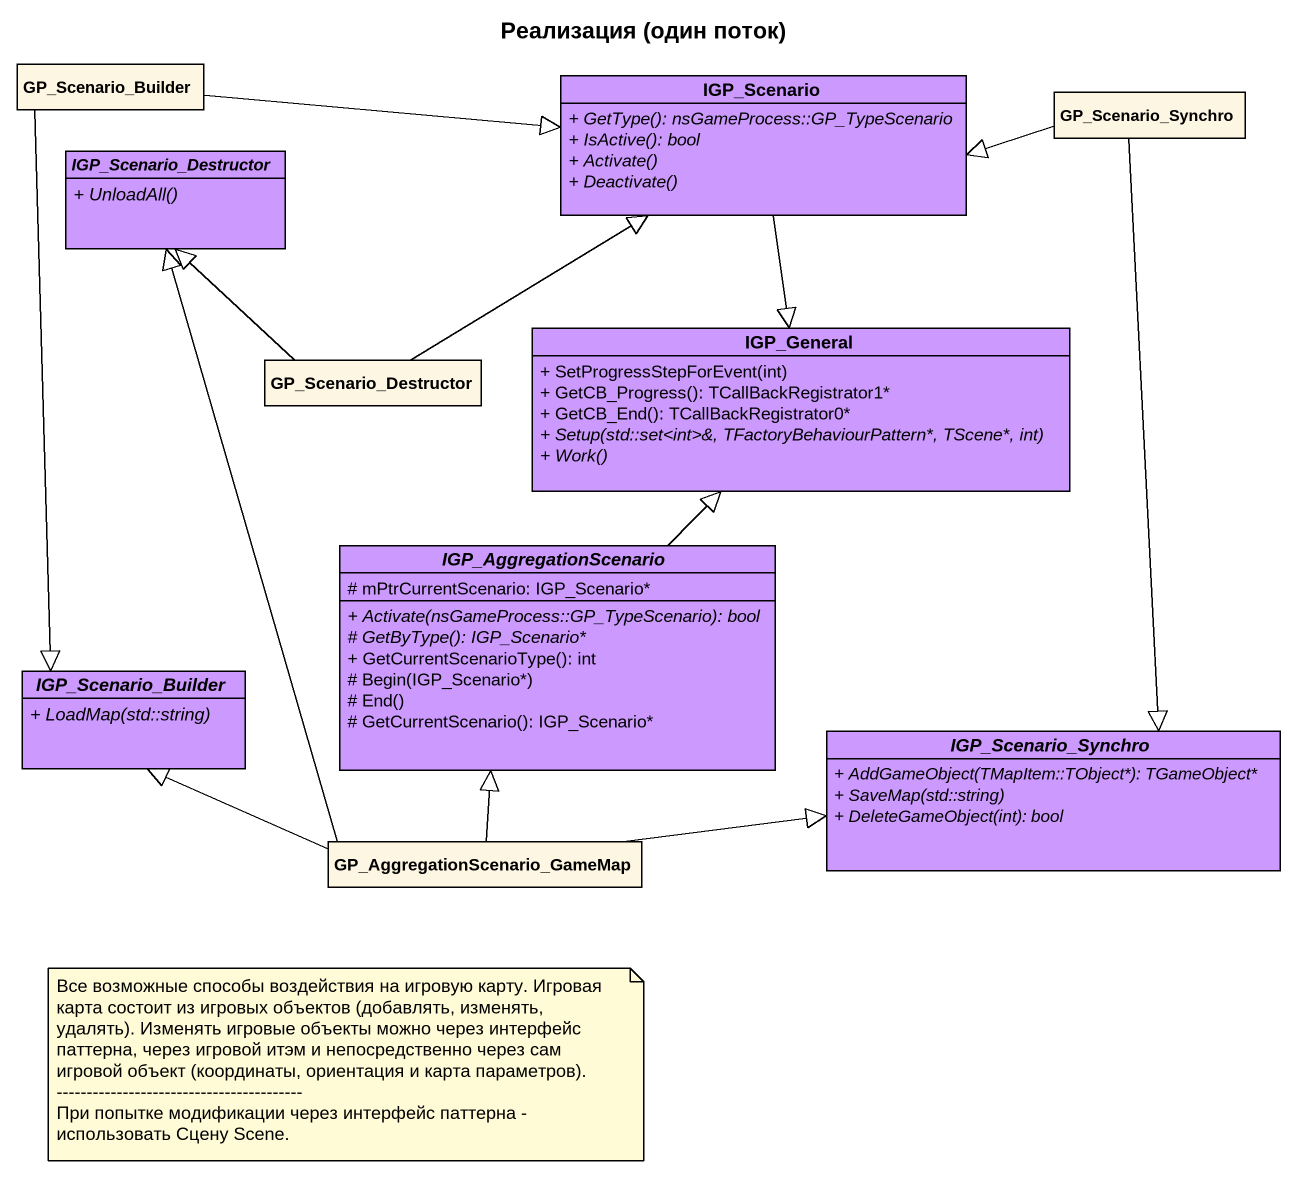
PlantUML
@startuml
title Реализация (один поток)
hide circle
hide empty members
skinparam classAttributeIconSize 0
class GP_Scenario_Builder
class IGP_Scenario #CC99FF {
  {abstract} + GetType(): nsGameProcess::GP_TypeScenario
  {abstract} + IsActive(): bool
  {abstract} + Activate()
  {abstract} + Deactivate()
}
abstract class IGP_Scenario_Destructor #CC99FF {
  {abstract} + UnloadAll()
}
class GP_Scenario_Synchro
class GP_Scenario_Destructor
class IGP_General #CC99FF {
  + SetProgressStepForEvent(int)
  + GetCB_Progress(): TCallBackRegistrator1*
  + GetCB_End(): TCallBackRegistrator0*
  {abstract} + Setup(std::set<int>&, TFactoryBehaviourPattern*, TScene*, int)
  {abstract} + Work()
}
abstract class IGP_AggregationScenario #CC99FF {
  # mPtrCurrentScenario: IGP_Scenario*
  {abstract} + Activate(nsGameProcess::GP_TypeScenario): bool
  {abstract} # GetByType(): IGP_Scenario*
  + GetCurrentScenarioType(): int
  # Begin(IGP_Scenario*)
  # End()
  # GetCurrentScenario(): IGP_Scenario*
}
abstract class IGP_Scenario_Builder #CC99FF {
  {abstract} + LoadMap(std::string)
}
abstract class IGP_Scenario_Synchro #CC99FF {
  {abstract} + AddGameObject(TMapItem::TObject*): TGameObject*
  {abstract} + SaveMap(std::string)
  {abstract} + DeleteGameObject(int): bool
}
class "GP_AggregationScenario_GameMap" as GP_AggregationScenario
GP_Scenario_Builder -right-|> IGP_Scenario
GP_Scenario_Builder --|> IGP_Scenario_Builder
IGP_Scenario --|> IGP_General
GP_Scenario_Synchro -left-|> IGP_Scenario
GP_Scenario_Synchro --|> IGP_Scenario_Synchro
GP_Scenario_Destructor -up-|> IGP_Scenario
GP_Scenario_Destructor -up-|> IGP_Scenario_Destructor
IGP_AggregationScenario -up-|> IGP_General
GP_AggregationScenario -up-|> IGP_Scenario_Destructor
GP_AggregationScenario -up-|> IGP_AggregationScenario
GP_AggregationScenario -left-|> IGP_Scenario_Builder
GP_AggregationScenario -right-|> IGP_Scenario_Synchro
note as N1
  Все возможные способы воздействия на игровую карту. Игровая карта состоит из игровых объектов (добавлять, изменять, удалять). Изменять игровые объекты можно через интерфейс паттерна, через игровой итэм и непосредственно через сам игровой объект (координаты, ориентация и карта параметров).
  ~--~--~--~--~--~--~--~--~--~--~--~--~--~--~--~--~--~--~--~---
  При попытке модификации через интерфейс паттерна - использовать Сцену Scene.
end note
@enduml
